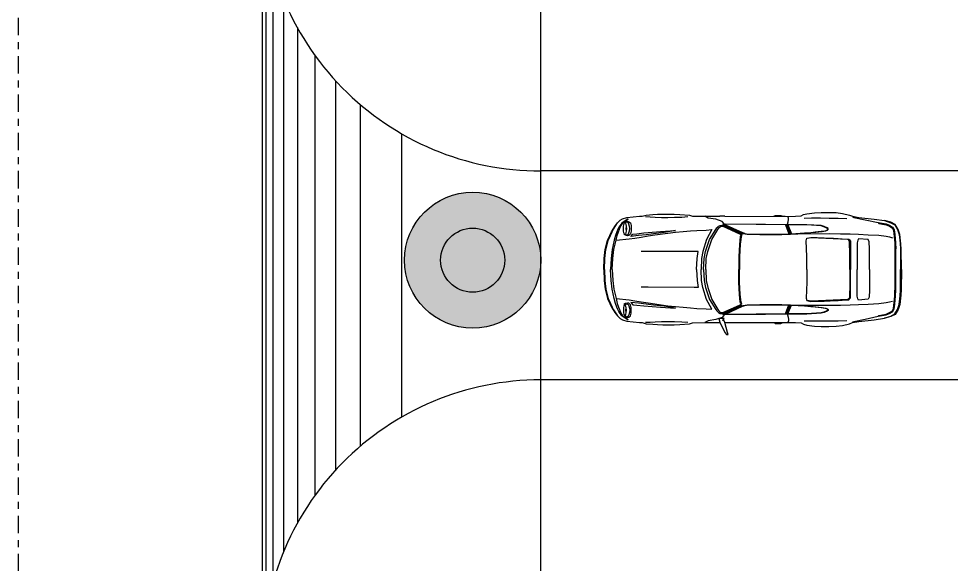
# Model space of a CAD drawing. Header units: millimetres. Extents: x 1590 to 1932, y -48 to 167.
# Drawn here: x 1617.09 to 1630.48, y 5.67 to 13.5 of the extents above; entities that cross this region are included whole.
import ezdxf

# ---------------------------------------------------------------- set-up
doc = ezdxf.new("R2010")
doc.units = ezdxf.units.MM
doc.header["$LTSCALE"] = 0.1
doc.header["$MEASUREMENT"] = 0
doc.linetypes.add('CENTERX2', pattern=[4, 2.5, -0.5, 0.5, -0.5])
doc.layers.get('0').update_dxf_attribs({"linetype": 'CONTINUOUS'})
for name, color, linetype in [('C-PRKG-CARS', 1, 'CONTINUOUS'), ('CALLES', 3, 'CONTINUOUS'), ('CAMARAS', 253, 'CONTINUOUS'), ('PARED', 4, 'CONTINUOUS'), ('TERRENO', 4, 'CONTINUOUS')]:
    doc.layers.add(name, color=color, linetype=linetype)

# ---------------------------------------------------------------- blocks, each defined once
blk = doc.blocks.new('02PCAR08')
at = {"color": 0, "linetype": 'ByBlock'}
for p, q in [((-104.09, 25.16), (-106.1, 20.18)), ((-103.36, 25.16), (-105.39, 20.14)), ((-102.63, 25.16), (-104.66, 20.11)), ((-165, 11.71), (-165, -11.71)), ((-164.55, -11.74), (-164.55, 11.74)), ((0, 0), (0, 0)), ((-104.09, -25.16), (-106.1, -20.18)), ((-103.36, -25.16), (-105.39, -20.14)), ((-102.63, -25.16), (-104.66, -20.11)), ((-68.35, -30.07), (-65.66, -30.09))]:
    blk.add_line(p, q, dxfattribs=at)
for points in [[(-68.35, 30.07), (-103.99, 30), (-108.4, 30.02), (-111.59, 30.26), (-112.85, 31), (-114.84, 31.5), (-119.19, 32.01), (-122.81, 32.24), (-127.16, 32.24), (-131.27, 32.13), (-135.01, 31.63), (-138.87, 30.77), (-140.62, 30.05), (-144.11, 29.44), (-152.83, 28.42), (-158.68, 27.64), (-162.16, 26.43), (-164.51, 25.17), (-166.1, 22.66), (-166.89, 19.84), (-167.5, 14.92), (-167.63, 11.68), (-167.77, 0)], [(-168.26, 0.02), (-168.04, 11.3), (-167.9, 14.55), (-167.26, 19.84), (-166.48, 22.66), (-164.66, 25.41), (-162.23, 26.66), (-158.68, 27.64)], [(-140.62, 29.71), (-141.24, 29.37), (-147.8, 28.13), (-155.07, 26.48), (-159.56, 25.72), (-161.41, 24.95), (-163.16, 23.9), (-164.1, 22.35), (-164.57, 19.72), (-164.88, 15.06), (-165, 11.71)], [(-155.07, 26.48), (-155.45, 26.06), (-159.56, 25.21), (-161.41, 24.44), (-163.16, 23.32), (-163.79, 22.05), (-164.5, 15.11), (-164.55, 11.74)], [(-113.31, 28.99), (-117.42, 29.13), (-122.52, 29.13), (-127.38, 28.99), (-132.41, 28.99), (-137.46, 28.85)], [(-103.87, 25.16), (-103.87, 25.65), (-104.25, 26.91), (-104.37, 28.3), (-104.37, 29.07), (-103.99, 30)], [(-96.02, 30.04), (-96.28, 30.04), (-96.9, 30.53), (-100.13, 30.53), (-101.14, 30.04), (-102.5, 30.04)], [(-68.01, 25.75), (-67.01, 27.09), (-63.27, 28.35), (-59.03, 29.02), (-57.04, 30.07)], [(0, 0), (-0.31, 6.22), (-0.87, 11.2), (-2.18, 16.44), (-3.35, 19.17), (-4.28, 21.3), (-6.34, 24.27), (-7.84, 26.28), (-9.21, 27.77), (-10.57, 28.52), (-12.95, 29.27), (-20.18, 30.02), (-21.67, 30.02), (-24.03, 30.75), (-27.77, 30.97), (-30.39, 31.17), (-33.37, 31.29), (-36.24, 31.29), (-39.72, 31.29), (-42.97, 31.09), (-48.44, 30.75), (-50.08, 30.17), (-57.04, 30.07), (-65.66, 30.09)], [(-23.66, 29.85), (-26.14, 29.73), (-29.02, 29.56), (-32.62, 29.39), (-36.24, 29.36), (-40.05, 29.53), (-44.21, 29.64), (-47.49, 29.88)], [(-11.32, 26.77), (-12.32, 27.03), (-13.33, 27.26), (-14.16, 26.96), (-15.15, 26.28), (-15.4, 24.78), (-15.45, 23.54), (-15.45, 22.79), (-15.4, 21.54), (-15.15, 20.04), (-14.16, 19.16), (-13.33, 19.05), (-12.32, 19.29), (-11.32, 19.92)], [(-11.95, 19.75), (-12.75, 19.55), (-13.12, 19.48), (-13.75, 19.8), (-14.24, 20.6), (-14.58, 21.86), (-14.7, 23.1), (-14.58, 24.34), (-14.24, 25.6), (-13.75, 26.47), (-13.12, 26.75), (-11.95, 26.4)], [(-4.79, 0), (-5.1, 6.24), (-5.66, 11.22), (-6.97, 16.45), (-7.65, 19.19), (-8.33, 21.32), (-8.84, 22.69), (-9.33, 23.8), (-10.71, 26.4), (-13.72, 28.57), (-10.2, 26.18), (-8.58, 23.8), (-7.96, 22.69), (-7.34, 21.32), (-6.66, 19.19), (-5.97, 16.45), (-4.66, 11.22), (-4.1, 6.24), (-3.79, 0)], [(-56.45, 0), (-56.7, 6.22), (-57.57, 10.22), (-59.82, 16.95), (-63.27, 22.66), (-63.86, 23.47), (-64.76, 24.41), (-65.7, 24.92), (-66.68, 25), (-67.75, 24.97), (-77.14, 20.7), (-77.7, 20.41), (-77.94, 19.68), (-77.7, 18.51), (-77.39, 16.95), (-77.07, 14.19), (-76.71, 7.21), (-76.75, 0)], [(-57.71, 0), (-57.96, 6.22), (-58.83, 10.22), (-61.07, 16.95), (-64.47, 22.66), (-65.02, 23.47), (-66.02, 24.34), (-67.29, 24.43), (-76.63, 20.19), (-77.19, 19.85), (-77.41, 19.39), (-77.12, 18.37), (-76.68, 14.11), (-76.41, 7.21), (-76.35, 0)], [(-6.97, 16.45), (-14.41, 17.24), (-17.49, 17.75), (-21.18, 18.32), (-25.19, 18.92), (-28.79, 19.51), (-36.24, 20.52), (-40.47, 21.01), (-44.84, 21.42), (-48.94, 21.79), (-52.56, 22.05), (-57.95, 22.28), (-61.09, 22.54), (-58, 16.95), (-56.01, 10.22), (-55.26, 6.22), (-55.01, 0)], [(-12.65, 24.32), (-12.48, 23.03), (-12.7, 21.77)], [(-0.36, 0), (-0.68, 6.22), (-1.24, 11.2), (-2.55, 16.44), (-3.72, 19.17), (-4.66, 21.3), (-5.47, 22.79), (-7.84, 26.28)], [(-109.6, 20.21), (-127.42, 20.24), (-133.77, 20.18), (-139.25, 20.11), (-143.9, 19.9), (-149.5, 19.65), (-155.45, 19.31), (-159.56, 18.78), (-161.41, 18.36), (-163.16, 17.85)], [(-150.13, 0), (-150.13, 11.69), (-149.99, 15.69), (-149.51, 16.9), (-143.89, 17.39), (-143.51, 16.59), (-143.26, 15.08), (-143.22, 8.33), (-143.22, 0)], [(-114.72, -0.02), (-114.7, 7.22), (-114.46, 16.2), (-114.84, 17.63), (-117.06, 18.09), (-120.63, 18.02), (-124.51, 17.9), (-127.94, 17.73), (-129.93, 17.66), (-132.5, 17.51), (-134.78, 17.37), (-138.45, 17.13), (-138.97, 16.69), (-139.38, 16.03), (-139.52, 8.33), (-139.52, 0)], [(-139.03, -0.02), (-139.03, 8.21), (-138.94, 15.89), (-138.55, 16.57), (-138.02, 17), (-117.23, 17.95), (-115.01, 17.49)], [(-52.46, 0), (-52.71, 6.22), (-53.32, 10.22), (-51.04, 10.2), (-25.19, 10.11), (-21.18, 10.06)], [(-68.35, -30.07), (-103.99, -30), (-108.4, -30.02), (-111.59, -30.26), (-112.85, -31), (-114.84, -31.5), (-119.19, -32.01), (-122.81, -32.24), (-127.16, -32.24), (-131.27, -32.13), (-135.01, -31.63), (-138.87, -30.77), (-140.62, -30.05), (-144.11, -29.44), (-152.83, -28.42), (-158.68, -27.64), (-162.16, -26.43), (-164.51, -25.17), (-166.1, -22.66), (-166.89, -19.84), (-167.5, -14.92), (-167.63, -11.68), (-167.77, 0)], [(-150.13, 0), (-150.13, -11.69), (-149.99, -15.69), (-149.51, -16.9), (-143.89, -17.39), (-143.51, -16.59), (-143.26, -15.08), (-143.22, -8.33), (-143.22, 0)], [(-114.72, 0.02), (-114.7, -7.22), (-114.46, -16.2), (-114.84, -17.63), (-117.06, -18.09), (-120.63, -18.02), (-124.51, -17.9), (-127.94, -17.73), (-129.93, -17.66), (-132.5, -17.51), (-134.78, -17.37), (-138.45, -17.13), (-138.97, -16.69), (-139.38, -16.03), (-139.52, -8.33), (-139.52, 0)], [(-139.03, 0.02), (-139.03, -8.21), (-138.94, -15.89), (-138.55, -16.57), (-138.02, -17), (-117.23, -17.95), (-115.01, -17.49)], [(-56.45, 0), (-56.7, -6.22), (-57.57, -10.22), (-59.82, -16.95), (-63.27, -22.66), (-63.86, -23.47), (-64.76, -24.41), (-65.7, -24.92), (-66.68, -25), (-67.75, -24.97), (-77.14, -20.7), (-77.7, -20.41), (-77.94, -19.68), (-77.7, -18.51), (-77.39, -16.95), (-77.07, -14.19), (-76.71, -7.21), (-76.75, 0)], [(-57.71, 0), (-57.96, -6.22), (-58.83, -10.22), (-61.07, -16.95), (-64.47, -22.66), (-65.02, -23.47), (-66.02, -24.34), (-67.29, -24.43), (-76.63, -20.19), (-77.19, -19.85), (-77.41, -19.39), (-77.12, -18.37), (-76.68, -14.11), (-76.41, -7.21), (-76.35, 0)], [(0, 0), (-0.31, -6.22), (-0.87, -11.2), (-2.18, -16.44), (-3.35, -19.17), (-4.28, -21.3), (-6.34, -24.27), (-7.84, -26.28), (-9.21, -27.77), (-10.57, -28.52), (-12.95, -29.27), (-20.18, -30.02), (-21.67, -30.02), (-24.03, -30.75), (-27.77, -30.97), (-30.39, -31.17), (-33.37, -31.29), (-36.24, -31.29), (-39.72, -31.29), (-42.97, -31.09), (-48.44, -30.75), (-50.08, -30.17), (-57.04, -30.07), (-65.66, -30.09)], [(-6.97, -16.45), (-14.41, -17.24), (-17.49, -17.75), (-21.18, -18.32), (-25.19, -18.92), (-28.79, -19.51), (-36.24, -20.52), (-40.47, -21.01), (-44.84, -21.42), (-48.94, -21.79), (-52.56, -22.05), (-57.95, -22.28), (-61.09, -22.54), (-58, -16.95), (-56.01, -10.22), (-55.26, -6.22), (-55.01, 0)], [(-52.46, 0), (-52.71, -6.22), (-53.32, -10.22), (-51.04, -10.2), (-25.19, -10.11), (-21.18, -10.06)], [(-4.79, 0), (-5.1, -6.24), (-5.66, -11.22), (-6.97, -16.45), (-7.65, -19.19), (-8.33, -21.32), (-8.84, -22.69), (-9.33, -23.8), (-10.71, -26.4), (-13.72, -28.57), (-10.2, -26.18), (-8.58, -23.8), (-7.96, -22.69), (-7.34, -21.32), (-6.66, -19.19), (-5.97, -16.45), (-4.66, -11.22), (-4.1, -6.24), (-3.79, 0)], [(-0.36, 0), (-0.68, -6.22), (-1.24, -11.2), (-2.55, -16.44), (-3.72, -19.17), (-4.66, -21.3), (-5.47, -22.79), (-7.84, -26.28)], [(-168.26, -0.02), (-168.04, -11.3), (-167.9, -14.55), (-167.26, -19.84), (-166.48, -22.66), (-164.66, -25.41), (-162.23, -26.66), (-158.68, -27.64)], [(-140.62, -29.71), (-141.24, -29.37), (-147.8, -28.13), (-155.07, -26.48), (-159.56, -25.72), (-161.41, -24.95), (-163.16, -23.9), (-164.1, -22.35), (-164.57, -19.72), (-164.88, -15.06), (-165, -11.71)], [(-155.07, -26.48), (-155.45, -26.06), (-159.56, -25.21), (-161.41, -24.44), (-163.16, -23.32), (-163.79, -22.05), (-164.5, -15.11), (-164.55, -11.74)], [(-109.6, -20.21), (-127.42, -20.24), (-133.77, -20.18), (-139.25, -20.11), (-143.9, -19.9), (-149.5, -19.65), (-155.45, -19.31), (-159.56, -18.78), (-161.41, -18.36), (-163.16, -17.85)], [(-11.32, -26.77), (-12.32, -27.03), (-13.33, -27.26), (-14.16, -26.96), (-15.15, -26.28), (-15.4, -24.78), (-15.45, -23.54), (-15.45, -22.79), (-15.4, -21.54), (-15.15, -20.04), (-14.16, -19.16), (-13.33, -19.05), (-12.32, -19.29), (-11.32, -19.92)], [(-11.95, -19.75), (-12.75, -19.55), (-13.12, -19.48), (-13.75, -19.8), (-14.24, -20.6), (-14.58, -21.86), (-14.7, -23.1), (-14.58, -24.34), (-14.24, -25.6), (-13.75, -26.47), (-13.12, -26.75), (-11.95, -26.4)], [(-103.87, -25.16), (-103.87, -25.65), (-104.25, -26.91), (-104.37, -28.3), (-104.37, -29.07), (-103.99, -30)], [(-68.01, -25.75), (-67.01, -27.09), (-63.27, -28.35), (-59.03, -29.02), (-57.04, -30.07)], [(-12.65, -24.32), (-12.48, -23.03), (-12.7, -21.77)], [(-113.31, -28.99), (-117.42, -29.13), (-122.52, -29.13), (-127.38, -28.99), (-132.41, -28.99), (-137.46, -28.85)], [(-96.02, -30.04), (-96.28, -30.04), (-96.9, -30.53), (-100.13, -30.53), (-101.14, -30.04), (-102.5, -30.04)], [(-23.66, -29.85), (-26.14, -29.73), (-29.02, -29.56), (-32.62, -29.39), (-36.24, -29.36), (-40.05, -29.53), (-44.21, -29.64), (-47.49, -29.88)]]:
    blk.add_lwpolyline(points, dxfattribs=at)
for points in [[(-67.86, 28.17), (-68.13, 27.77), (-65.02, 27.77), (-65.51, 29.76), (-68.5, 35.75), (-69.37, 36.73), (-70.24, 36.73), (-69.86, 35.75), (-68.35, 30.05), (-68.09, 29.02), (-67.12, 28.76)], [(-11.37, 25.41), (-11.63, 26.14), (-11.95, 26.4), (-12.24, 26.14), (-12.51, 25.41), (-12.68, 24.43), (-12.77, 23.03), (-12.65, 21.76), (-12.53, 20.74), (-12.26, 19.99), (-11.95, 19.75), (-11.63, 19.97), (-11.37, 20.65), (-11.18, 21.76), (-11.13, 23.03), (-11.18, 24.32)], [(-67.31, 25.39), (-68.28, 25.07), (-77.56, 20.84), (-78.19, 20.6), (-78.87, 20.36), (-81.03, 19.97), (-88.18, 19.8), (-96.02, 19.8), (-100.71, 19.8), (-105.47, 19.93), (-109.6, 20.21), (-113.46, 20.47), (-117.05, 20.83), (-119.86, 21.07), (-123.43, 21.48), (-125.55, 21.84), (-126.45, 22.28), (-126.79, 22.62), (-126.74, 23.13), (-126.23, 23.53), (-124.53, 24.36), (-122.93, 24.75), (-114.72, 25.29), (-68.01, 25.65)], [(-69.16, 25.07), (-78.45, 20.84), (-79.07, 20.6), (-79.75, 20.36), (-80.67, 20.13), (-83.88, 20.02), (-88.17, 20.02), (-92.71, 20.01), (-96.04, 19.97), (-104.66, 20.11), (-106.12, 20.18), (-113.46, 20.67), (-117.08, 20.92), (-119.53, 21.2), (-122.96, 21.54), (-125.19, 21.89), (-126.26, 22.28), (-126.52, 22.61), (-126.5, 23.02), (-126.06, 23.39), (-124.46, 24.17), (-122.95, 24.6), (-114.72, 25.17), (-103.87, 25.16), (-102.63, 25.16), (-86.21, 25.34), (-68.55, 25.53), (-68.18, 25.39)], [(-40.47, 21.93), (-34.11, 20.86), (-28.03, 20.14), (-23.9, 19.65), (-19.63, 19.11), (-15.37, 18.66), (-16.49, 20.02), (-18.7, 20.21), (-22.74, 20.6), (-27.37, 21.04), (-31.99, 21.37)], [(-67.31, -25.39), (-68.28, -25.07), (-77.56, -20.84), (-78.19, -20.6), (-78.87, -20.36), (-81.03, -19.97), (-88.18, -19.8), (-96.02, -19.8), (-100.71, -19.8), (-105.47, -19.93), (-109.6, -20.21), (-113.46, -20.47), (-117.05, -20.83), (-119.86, -21.07), (-123.43, -21.48), (-125.55, -21.84), (-126.45, -22.28), (-126.79, -22.62), (-126.74, -23.13), (-126.23, -23.53), (-124.53, -24.36), (-122.93, -24.75), (-114.72, -25.29), (-68.01, -25.65)], [(-69.16, -25.07), (-78.45, -20.84), (-79.07, -20.6), (-79.75, -20.36), (-80.67, -20.13), (-83.88, -20.02), (-88.17, -20.02), (-92.71, -20.01), (-96.04, -19.97), (-104.66, -20.11), (-106.12, -20.18), (-113.46, -20.67), (-117.08, -20.92), (-119.53, -21.2), (-122.96, -21.54), (-125.19, -21.89), (-126.26, -22.28), (-126.52, -22.61), (-126.5, -23.02), (-126.06, -23.39), (-124.46, -24.17), (-122.95, -24.6), (-114.72, -25.17), (-103.87, -25.16), (-102.63, -25.16), (-86.21, -25.34), (-68.55, -25.53), (-68.18, -25.39)], [(-40.47, -21.93), (-34.11, -20.86), (-28.03, -20.14), (-23.9, -19.65), (-19.63, -19.11), (-15.37, -18.66), (-16.49, -20.02), (-18.7, -20.21), (-22.74, -20.6), (-27.37, -21.04), (-31.99, -21.37)], [(-11.37, -25.41), (-11.63, -26.14), (-11.95, -26.4), (-12.24, -26.14), (-12.51, -25.41), (-12.68, -24.43), (-12.77, -23.03), (-12.65, -21.76), (-12.53, -20.74), (-12.26, -19.99), (-11.95, -19.75), (-11.63, -19.97), (-11.37, -20.65), (-11.18, -21.76), (-11.13, -23.03), (-11.18, -24.32)]]:
    blk.add_lwpolyline(points, close=True, dxfattribs=at)
blk = doc.blocks.new('cams')
at = {"layer": 'CAMARAS', "linetype": 'Continuous', "true_color": 0xffffff}
h = blk.add_hatch(color=7, dxfattribs=at)
h.dxf.hatch_style = 1
h.paths.add_polyline_path([(-0.977, 0, 1), (0.977, 0, 1)])
h.paths.add_polyline_path([(0.46, 0, -1), (-0.46, 0, -1)], flags=16)
at = {"layer": 'CAMARAS', "linetype": 'Continuous', "true_color": 0x939598}
h = blk.add_hatch(color=252, dxfattribs=at)
h.dxf.hatch_style = 1
h.paths.add_polyline_path([(-0.46, 0, 1), (0.46, 0, 1)])
at = {"layer": 'CAMARAS', "color": 0, "linetype": 'Continuous'}
for radius in [0.977, 0.977, 0.977, 0.46]:
    blk.add_circle((0, 0), radius, dxfattribs=at)

msp = doc.modelspace()

# ---------------------------------------------------------------- linework, layer by layer
at = {"color": 2, "linetype": 'Continuous'}
msp.add_line((1620.5927, -5.4342), (1620.5927, 53.917), dxfattribs=at)
at = {"layer": 'C-PRKG-CARS', "color": 2}
msp.add_line((1622.5932, 7.7826), (1622.5932, 11.8486), dxfattribs=at)
at = {"layer": 'CALLES', "color": 2, "linetype": 'CENTERX2'}
msp.add_line((1617.0927, -10.9342), (1617.0927, 157.274), dxfattribs=at)
at = {"layer": 'CALLES', "color": 1, "linetype": 'Continuous'}
for p, q in [((1620.6432, 14.6757), (1620.6432, 4.9903)), ((1620.7432, 14.2232), (1620.7432, 5.408)), ((1620.8932, 13.7895), (1620.8932, 5.8417)), ((1621.0932, 13.3737), (1621.0932, 6.2575)), ((1621.3432, 12.979), (1621.3432, 6.6523)), ((1621.6432, 12.61), (1621.6432, 7.0212)), ((1621.9932, 12.2722), (1621.9932, 7.359))]:
    msp.add_line(p, q, dxfattribs=at)
at = {"layer": 'PARED', "color": 3}
for p, q in [((1630.7358, 11.3154), (1624.5873, 11.3154)), ((1630.7358, 8.3158), (1624.5878, 8.3158))]:
    msp.add_line(p, q, dxfattribs=at)
for centre, start, end in [((1624.5871, 15.31), 178.93995, 270.00981), ((1624.5871, 4.3212), 89.99019, 181.06005)]:
    msp.add_arc(centre, 3.9946, start, end, dxfattribs=at)
at = {"layer": 'TERRENO', "color": 5, "linetype": 'Continuous'}
msp.add_line((1624.5927, -20.9342), (1624.5672, 128.1062), dxfattribs=at)

# ---------------------------------------------------------------- block references
at = {"layer": 'C-PRKG-CARS', "xscale": 0.02539999999999054, "yscale": 0.02539999999999054, "zscale": 0.02539999999999054, "rotation": 180}
msp.add_blockref('02PCAR08', (1625.492, 9.9019), dxfattribs=at)
at = {"layer": 'CAMARAS', "color": 0, "linetype": 'Continuous'}
msp.add_blockref('cams', (1623.6101, 10.0348), dxfattribs=at)

doc.saveas('drawing.dxf')
